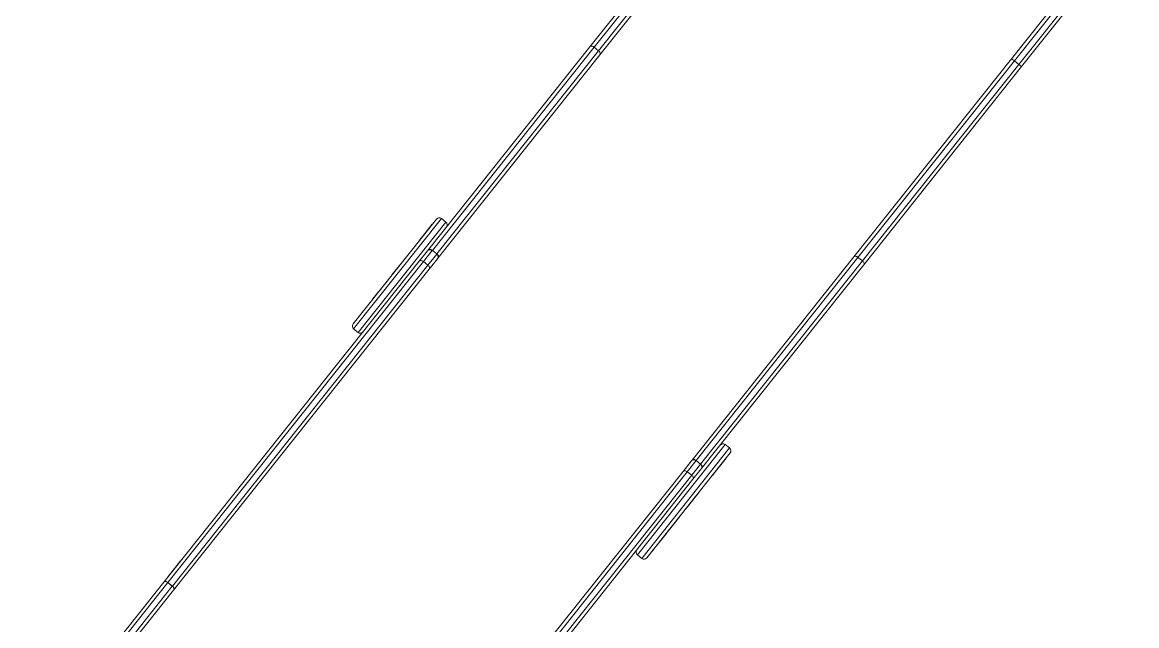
# Model space of a CAD drawing. Header units: millimetres. Extents: x -229914 to 856942, y -268655 to 87212.
# Drawn here: x -133157 to -131577, y 22791 to 23646 of the extents above; entities that cross this region are included whole.
import ezdxf

# ---------------------------------------------------------------- set-up
doc = ezdxf.new("R2010")
doc.units = ezdxf.units.MM

# ---------------------------------------------------------------- blocks, each defined once
blk = doc.blocks.new('Т912NEW')
at = {"color": 7, "linetype": 'Continuous', "lineweight": 15}
for p, q in [((4540.7, 5796), (4540.7, 5534)), ((4545.7, 5534), (4545.7, 5796)), ((4553.7, 5796), (4553.7, 5534)), ((4558.7, 5534), (4558.7, 5796)), ((4062.7, 5175), (4062.7, 5534)), ((4067.7, 5534), (4067.7, 5178.2)), ((4075.7, 5178.2), (4075.7, 5534)), ((4080.7, 5534), (4080.7, 5175)), ((4545.7, 5534), (4540.7, 5534)), ((4540.7, 5534), (4540.7, 5175)), ((4545.7, 5178.2), (4545.7, 5534)), ((4545.7, 5534), (4553.7, 5534)), ((4553.7, 5534), (4553.7, 5178.2)), ((4558.7, 5534), (4553.7, 5534)), ((4558.7, 5175), (4558.7, 5534)), ((4062.7, 4840.8), (4062.7, 5175)), ((4067.7, 5178.2), (4067.7, 4810.2)), ((4075.7, 5178.2), (4067.7, 5178.2)), ((4075.7, 4810.2), (4075.7, 5178.2)), ((4080.7, 5175), (4080.7, 4807)), ((4540.7, 5175), (4540.7, 4807)), ((4545.7, 4810.2), (4545.7, 5178.2)), ((4545.7, 5178.2), (4553.7, 5178.2)), ((4553.7, 5178.2), (4553.7, 4810.2)), ((4558.7, 4840.8), (4558.7, 5175)), ((4057.7, 4853.6), (4049.7, 4853.6)), ((4571.7, 4853.6), (4563.7, 4853.6)), ((4044.7, 4839), (4044.5, 4839)), ((4044.5, 4839), (4044.5, 4808.6)), ((4044.7, 4658.6), (4044.7, 4848.6)), ((4062.7, 4840.8), (4062.7, 4802.4)), ((4558.7, 4802.4), (4558.7, 4840.8)), ((4576.7, 4848.6), (4576.7, 4658.6)), ((4576.9, 4839), (4576.7, 4839)), ((4576.9, 4812.2), (4576.9, 4839)), ((4044.5, 4808.6), (4044.7, 4808.6)), ((4062.7, 4802.4), (4062.7, 4786.5)), ((4075.7, 4810.2), (4067.7, 4810.2)), ((4067.7, 4789.9), (4067.7, 4809.9)), ((4075.7, 4809.9), (4075.7, 4789.9)), ((4080.7, 4807), (4080.7, 4805.2)), ((4080.7, 4786.5), (4080.7, 4805.2)), ((4540.7, 4807), (4540.7, 4805.2)), ((4540.7, 4786.5), (4540.7, 4805.2)), ((4545.7, 4810.2), (4553.7, 4810.2)), ((4545.7, 4809.9), (4545.7, 4789.9)), ((4553.7, 4789.9), (4553.7, 4809.9)), ((4558.7, 4802.4), (4558.7, 4786.5)), ((4576.7, 4808.6), (4576.9, 4808.6)), ((4576.9, 4808.6), (4576.9, 4812.2)), ((4062.7, 4786.5), (4062.7, 4205.1)), ((4067.7, 4208.4), (4067.7, 4789.9)), ((4067.7, 4789.9), (4075.7, 4789.9)), ((4075.7, 4789.9), (4075.7, 4208.4)), ((4080.7, 4205.1), (4080.7, 4786.5)), ((4540.7, 4205.1), (4540.7, 4786.5)), ((4545.7, 4789.9), (4545.7, 4208.4)), ((4553.7, 4789.9), (4545.7, 4789.9)), ((4553.7, 4208.4), (4553.7, 4789.9)), ((4558.7, 4786.5), (4558.7, 4205.1)), ((4044.7, 4777.7), (4044.5, 4777.7)), ((4044.5, 4777.7), (4044.5, 4747.3)), ((4576.9, 4777.7), (4576.7, 4777.7)), ((4576.9, 4750.9), (4576.9, 4777.7)), ((4044.5, 4747.3), (4044.7, 4747.3)), ((4576.7, 4747.3), (4576.9, 4747.3)), ((4576.9, 4747.3), (4576.9, 4750.9)), ((4044.7, 4733.7), (4044.5, 4733.7)), ((4044.5, 4733.7), (4044.5, 4703.3)), ((4576.9, 4733.7), (4576.7, 4733.7)), ((4576.9, 4706.9), (4576.9, 4733.7)), ((4044.5, 4703.3), (4044.7, 4703.3)), ((4576.7, 4703.3), (4576.9, 4703.3)), ((4576.9, 4703), (4576.7, 4703)), ((4576.9, 4703.3), (4576.9, 4706.9)), ((4576.9, 4676.2), (4576.9, 4703)), ((4576.9, 4672.7), (4576.9, 4676.2)), ((4576.7, 4672.7), (4576.9, 4672.7)), ((4049.7, 4653.6), (4057.7, 4653.6)), ((4563.7, 4653.6), (4571.7, 4653.6)), ((4062.7, 4243.4), (4062.5, 4243.4)), ((4062.5, 4243.4), (4062.5, 4213)), ((4062.5, 4213.1), (4062.7, 4213.1)), ((4062.7, 4205.1), (4062.7, 4054)), ((4067.7, 4208.4), (4067.7, 4208.3)), ((4075.7, 4208.4), (4067.7, 4208.4)), ((4067.7, 3877), (4067.7, 4208.3)), ((4067.7, 4208.3), (4075.7, 4208.3)), ((4075.7, 4208.4), (4075.7, 4208.3)), ((4075.7, 4208.3), (4075.7, 3877)), ((4080.7, 3873.7), (4080.7, 4205.1))]:
    blk.add_line(p, q, dxfattribs=at)
at = {"color": 8, "linetype": 'Continuous', "lineweight": 15}
for p, q in [((4049.7, 4853.6), (4049.7, 4653.6)), ((4057.7, 4653.6), (4057.7, 4853.6)), ((4563.7, 4853.6), (4563.7, 4653.6)), ((4571.7, 4653.6), (4571.7, 4853.6))]:
    blk.add_line(p, q, dxfattribs=at)
at = {"color": 7, "linetype": 'Continuous', "lineweight": 15, "flags": 128}
for points in [[(4062.7, 5175), (4062.8, 5175.6), (4063.1, 5176.2), (4063.6, 5176.8), (4064.2, 5177.3), (4065, 5177.7), (4065.8, 5178), (4066.8, 5178.1), (4067.7, 5178.2)], [(4075.7, 5178.2), (4076.7, 5178.1), (4077.7, 5178), (4078.5, 5177.7), (4079.3, 5177.3), (4079.9, 5176.8), (4080.4, 5176.2), (4080.7, 5175.6), (4080.7, 5175)], [(4545.7, 5178.2), (4544.8, 5178.1), (4543.8, 5178), (4543, 5177.7), (4542.2, 5177.3), (4541.6, 5176.8), (4541.1, 5176.2), (4540.8, 5175.6), (4540.7, 5175)], [(4558.7, 5175), (4558.7, 5175.6), (4558.4, 5176.2), (4557.9, 5176.8), (4557.3, 5177.3), (4556.5, 5177.7), (4555.7, 5178), (4554.7, 5178.1), (4553.7, 5178.2)], [(4067.7, 4810.2), (4066.8, 4810.1), (4065.8, 4809.9), (4065, 4809.7), (4064.2, 4809.3), (4063.6, 4808.8), (4063.1, 4808.2), (4062.8, 4807.6), (4062.7, 4807)], [(4080.7, 4807), (4080.7, 4807.6), (4080.4, 4808.2), (4079.9, 4808.8), (4079.3, 4809.3), (4078.5, 4809.7), (4077.7, 4809.9), (4076.7, 4810.1), (4075.7, 4810.2)], [(4540.7, 4807), (4540.8, 4807.6), (4541.1, 4808.2), (4541.6, 4808.8), (4542.2, 4809.3), (4543, 4809.7), (4543.8, 4809.9), (4544.8, 4810.1), (4545.7, 4810.2)], [(4553.7, 4810.2), (4554.7, 4810.1), (4555.7, 4809.9), (4556.5, 4809.7), (4557.3, 4809.3), (4557.9, 4808.8), (4558.4, 4808.2), (4558.7, 4807.6), (4558.7, 4807)], [(4062.7, 4786.5), (4062.8, 4787.2), (4063.1, 4787.8), (4063.6, 4788.4), (4064.2, 4788.9), (4065, 4789.3), (4065.8, 4789.6), (4066.8, 4789.8), (4067.7, 4789.9)], [(4075.7, 4789.9), (4076.7, 4789.8), (4077.7, 4789.6), (4078.5, 4789.3), (4079.3, 4788.9), (4079.9, 4788.4), (4080.4, 4787.8), (4080.7, 4787.2), (4080.7, 4786.5)], [(4545.7, 4789.9), (4544.8, 4789.8), (4543.8, 4789.6), (4543, 4789.3), (4542.2, 4788.9), (4541.6, 4788.4), (4541.1, 4787.8), (4540.8, 4787.2), (4540.7, 4786.5)], [(4558.7, 4786.5), (4558.7, 4787.2), (4558.4, 4787.8), (4557.9, 4788.4), (4557.3, 4788.9), (4556.5, 4789.3), (4555.7, 4789.6), (4554.7, 4789.8), (4553.7, 4789.9)], [(4062.7, 4205.1), (4062.8, 4205.7), (4063.1, 4206.4), (4063.6, 4206.9), (4064.2, 4207.4), (4065, 4207.9), (4065.8, 4208.2), (4066.8, 4208.4), (4067.7, 4208.4)], [(4062.7, 4205.1), (4062.8, 4205.7), (4063.1, 4206.3), (4063.6, 4206.9), (4064.2, 4207.3), (4065, 4207.7), (4065.8, 4208), (4066.8, 4208.2), (4067.7, 4208.3)], [(4075.7, 4208.4), (4076.7, 4208.4), (4077.7, 4208.2), (4078.5, 4207.9), (4079.3, 4207.4), (4079.9, 4206.9), (4080.4, 4206.4), (4080.7, 4205.7), (4080.7, 4205.1)], [(4080.7, 4205.1), (4080.7, 4205.7), (4080.4, 4206.3), (4079.9, 4206.9), (4079.3, 4207.3), (4078.5, 4207.7), (4077.7, 4208), (4076.7, 4208.2), (4075.7, 4208.3)]]:
    blk.add_lwpolyline(points, dxfattribs=at)
at = {"color": 7, "linetype": 'Continuous', "lineweight": 15}
for centre, start, end in [((4049.7, 4848.6), 90, 180), ((4057.7, 4848.6), 0, 90), ((4563.7, 4848.6), 90, 180), ((4571.7, 4848.6), 0, 90), ((4049.7, 4658.6), 180, 270), ((4057.7, 4658.6), 270, 0), ((4563.7, 4658.6), 180, 270), ((4571.7, 4658.6), 270, 0)]:
    blk.add_arc(centre, 5, start, end, dxfattribs=at)
for points, knots in [([(4067.7, 4809.9), (4067.3, 4809.9), (4066.4, 4809.8), (4065.1, 4809.3), (4063.9, 4808.4), (4062.9, 4806.9), (4062.8, 4805.8), (4062.7, 4805.2)], [0, 0, 0, 0, 0.134867, 0.269149, 0.455664, 0.720221, 1, 1, 1, 1]), ([(4080.7, 4805.2), (4080.7, 4805.6), (4080.7, 4806.4), (4080.2, 4807.6), (4079.3, 4808.7), (4078, 4809.5), (4076.8, 4809.9), (4076.1, 4809.9), (4075.7, 4809.9)], [0, 0, 0, 0, 0.188174, 0.382182, 0.59798, 0.768199, 0.903343, 1, 1, 1, 1]), ([(4540.7, 4805.2), (4540.8, 4805.6), (4540.8, 4806.4), (4541.3, 4807.6), (4542.2, 4808.7), (4543.5, 4809.5), (4544.7, 4809.9), (4545.4, 4809.9), (4545.7, 4809.9)], [0, 0, 0, 0, 0.188174, 0.382182, 0.59798, 0.768199, 0.903345, 1, 1, 1, 1]), ([(4553.7, 4809.9), (4554.2, 4809.9), (4555.1, 4809.8), (4556.4, 4809.3), (4557.6, 4808.4), (4558.6, 4806.9), (4558.7, 4805.8), (4558.7, 4805.2)], [0, 0, 0, 0, 0.134865, 0.269148, 0.455664, 0.720221, 1, 1, 1, 1])]:
    blk.add_open_spline(points, degree=3, knots=knots, dxfattribs=at)

msp = doc.modelspace()

# ---------------------------------------------------------------- block references
at = {"rotation": 321.4676820499667}
msp.add_blockref('Т912NEW', (-138753.82306, 22094.20638), dxfattribs=at)

doc.saveas('drawing.dxf')
